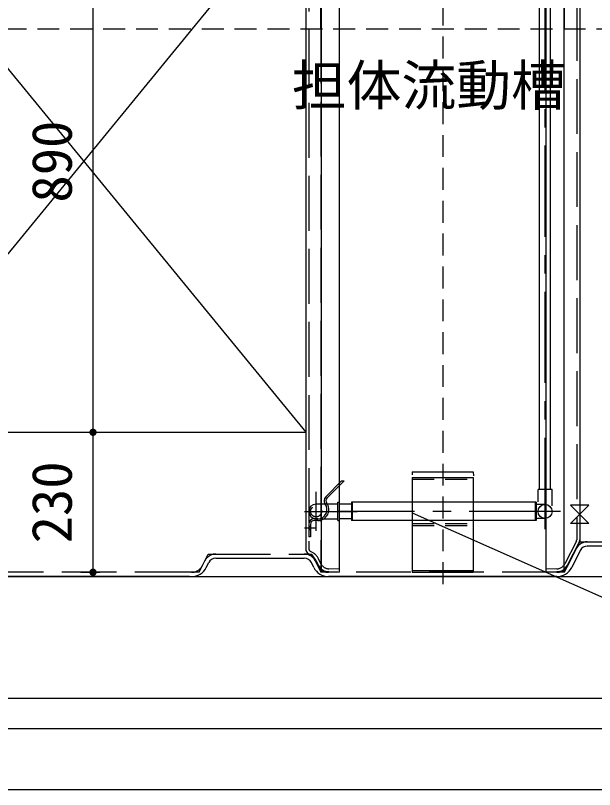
# Model space of a CAD drawing. Units: millimetres, scale not verified. Extents: x -8910 to 8910, y -6308 to 6308.
# Drawn here: x -4840 to -3890, y -4093 to -2821 of the extents above; entities that cross this region are included whole.
import ezdxf
from ezdxf.enums import TextEntityAlignment as Align

# ---------------------------------------------------------------- set-up
doc = ezdxf.new("R2010")
doc.units = ezdxf.units.MM
doc.header["$LTSCALE"] = 30
for name, pattern in [('CHAIN1', [8, 5, -1, 1, -1]), ('CHAIN2', [12, 9, -1, 1, -1]), ('DASHED1', [1.8, 1.2, -0.6]), ('DASHED3', [4, 3, -1]), ('DOUBLE_CHAIN1', [8.8, 5, -1, 0.6, -0.6, 0.6, -1]), ('DOUBLE_CHAIN2', [12.8, 9, -1, 0.6, -0.6, 0.6, -1])]:
    doc.linetypes.add(name, pattern=pattern)
for name, color, linetype, lineweight in [('0-1_躯体', 3, 'Continuous', 25), ('0-2_空気管', 3, 'Continuous', 25), ('0-3_製作', 5, 'Continuous', 25), ('0-4_機器', 2, 'Continuous', 25), ('0-5_文字', 7, 'Continuous', 25), ('0-7_07', 3, 'Continuous', 25), ('0-9_補助線', 3, 'Continuous', 25), ('0-A_寸法', 92, 'Continuous', 25), ('0-F_9-6_SUNPO', 4, 'Continuous', 25)]:
    doc.layers.add(name, color=color, linetype=linetype, lineweight=lineweight)
doc.styles.add('ＭＳ ゴシック', font='')
doc.styles.get('ＭＳ ゴシック').set_extended_font_data('MS Gothic')

msp = doc.modelspace()

# ---------------------------------------------------------------- linework, layer by layer
at = {"layer": '0-1_躯体', "linetype": 'CHAIN1'}
for p, q in [((-3970.85, -3665.38), (-3970.85, -1966.9)), ((-3945.24, -3636.4), (-4310.85, -3636.4))]:
    msp.add_line(p, q, dxfattribs=at)
at = {"layer": '0-1_躯体'}
for p, q in [((-3979.85, -3600.4), (-3979.85, -2316.4)), ((-3961.85, -3600.4), (-3961.85, -2316.4)), ((-3959.35, -3600.4), (-3982.35, -3600.4)), ((-3982.35, -3620.86), (-3982.35, -3600.4)), ((-3959.35, -3626.98), (-3959.35, -3600.4)), ((-4310.85, -3624.4), (-4346.85, -3624.4)), ((-3985.35, -3621.4), (-4286.85, -3621.4)), ((-3986.85, -3621.4), (-3986.85, -3651.4)), ((-3985.35, -3621.4), (-3985.35, -3651.4)), ((-3970.85, -3624.9), (-3985.35, -3624.9)), ((-4346.85, -3648.4), (-4310.85, -3648.4)), ((-3970.85, -3647.9), (-3985.35, -3647.9)), ((-3985.35, -3651.4), (-4288.35, -3651.4))]:
    msp.add_line(p, q, dxfattribs=at)
at = {"layer": '0-1_躯体', "linetype": 'CHAIN2'}
for p, q in [((-4346.85, -3668.4), (-4346.85, -3604.4)), ((-4365.83, -3636.4), (-4310.85, -3636.4))]:
    msp.add_line(p, q, dxfattribs=at)
at = {"layer": '0-1_躯体'}
msp.add_circle((-3970.85, -3636.4), 11.5, dxfattribs=at)
at = {"layer": '0-1_躯体', "linetype": 'DASHED1'}
msp.add_circle((-4346.85, -3636.4), 9, dxfattribs=at)
at = {"layer": '0-1_躯体'}
msp.add_arc((-4346.85, -3636.4), 12, 90, 270, dxfattribs=at)
at = {"layer": '0-2_空気管', "linetype": 'DASHED3'}
for p, q in [((-3918.85, -1966.14), (-3918.85, -3682.99)), ((-4358.85, -2005.14), (-4358.85, -3697.57)), ((-4363.85, -2843.4), (-4363.85, -3464.08)), ((-4338.85, -2843.4), (-4338.85, -3732.12)), ((-3913.85, -2843.4), (-3913.85, -3686.4)), ((-3919.4, -3685.27), (-3938.5, -3722.56)), ((-3901.49, -3686.4), (-3806.41, -3686.4)), ((-3933.32, -3725.34), (-3919.37, -3697.45)), ((-4511.49, -3706.4), (-4362.97, -3706.4)), ((-4533.32, -3725.34), (-4529.38, -3717.46)), ((-4348.32, -3717.46), (-4344.38, -3725.34)), ((-4338.77, -3722.43), (-4342.92, -3714.12)), ((-4554.44, -3736.4), (-4906.49, -3736.4)), ((-3951.21, -3736.4), (-4326.49, -3736.4)), ((-4308.85, -3731.16), (-4325.74, -3730.72)), ((-3951.46, -3730.71), (-3968.85, -3731.17))]:
    msp.add_line(p, q, dxfattribs=at)
at = {"layer": '0-2_空気管'}
for p, q in [((-3913.85, -1966.14), (-3913.85, -3685.4)), ((-4308.85, -1993.96), (-4308.85, -3736.16)), ((-4363.85, -2005.14), (-4363.85, -3697.57)), ((-4338.85, -2843.4), (-4338.85, -2281.81)), ((-4337.87, -3731.32), (-4337.87, -2286.4)), ((-3939.47, -3735.4), (-3939.47, -2282.05)), ((-3938.85, -2843.4), (-3938.85, -2281.81)), ((-3928.85, -3656.4), (-3898.85, -3626.4)), ((-3898.85, -3656.4), (-3928.85, -3656.4)), ((-3934.05, -3724.84), (-3913.85, -3685.4)), ((-3913.11, -3700.58), (-3927.06, -3728.47)), ((-3806.41, -3693.4), (-3901.49, -3693.4)), ((-4511.49, -3713.4), (-4366.21, -3713.4)), ((-4527.06, -3728.47), (-4523.12, -3720.58)), ((-4350.64, -3728.47), (-4354.58, -3720.58)), ((-4347.39, -3716.35), (-4343.24, -3724.66)), ((-4325.87, -3735.71), (-4308.69, -3736.16)), ((-3951.33, -3735.71), (-3968.85, -3736.17)), ((-4554.44, -3743.4), (-4906.49, -3743.4)), ((-3951.21, -3743.4), (-4326.49, -3743.4))]:
    msp.add_line(p, q, dxfattribs=at)
at = {"layer": '0-2_空気管', "linetype": 'DASHED1'}
msp.add_line((-5992.55, -2843.4), (-3355.11, -2843.4), dxfattribs=at)
at = {"layer": '0-2_空気管', "linetype": 'DOUBLE_CHAIN2'}
for p, q in [((-4529.38, -3717.46), (-4523.85, -3706.4)), ((-4523.85, -3706.4), (-4511.49, -3706.4)), ((-4362.97, -3706.4), (-4353.85, -3706.4)), ((-4353.85, -3706.4), (-4348.32, -3717.46)), ((-4538.85, -3736.4), (-4533.32, -3725.34)), ((-4344.38, -3725.34), (-4338.85, -3736.4)), ((-3939.47, -3735.4), (-3934.05, -3724.84)), ((-3938.85, -3736.4), (-3933.32, -3725.34)), ((-4538.85, -3736.4), (-4554.44, -3736.4)), ((-4329.27, -3736.4), (-4338.85, -3736.4)), ((-4325.87, -3735.71), (-4337.87, -3735.4)), ((-3939.47, -3735.4), (-3951.33, -3735.71)), ((-3938.85, -3736.4), (-3951.21, -3736.4))]:
    msp.add_line(p, q, dxfattribs=at)
at = {"layer": '0-2_空気管'}
for points in [[(-3968.85, -3736.17), (-3968.85, -1954.96), (-3923.59, -1956.14)], [(-3898.85, -3626.4), (-3928.85, -3626.4), (-3898.85, -3656.4)]]:
    msp.add_lwpolyline(points, dxfattribs=at)
at = {"layer": '0-2_空気管', "linetype": 'DOUBLE_CHAIN2'}
for points in [[(-3919.37, -3697.45), (-3913.85, -3686.4), (-3901.49, -3686.4)], [(-4343.24, -3724.66), (-4337.87, -3735.4), (-4337.87, -3731.32)]]:
    msp.add_lwpolyline(points, dxfattribs=at)
at = {"layer": '0-2_空気管', "linetype": 'DASHED3'}
for centre, radius, start, end in [((-3923.85, -3682.99), 5, 332.871, 0), ((-3901.49, -3706.4), 20, 90, 153.435), ((-4353.85, -3697.57), 5, 180, 247.595), ((-4511.49, -3726.4), 20, 90, 153.435), ((-4366.21, -3726.4), 20, 26.565, 90), ((-4365.28, -3725.3), 25, 26.565, 67.595), ((-4551.21, -3716.4), 20, 270, 333.435), ((-4326.49, -3716.4), 20, 206.565, 270), ((-4325.35, -3715.72), 15, 206.565, 268.5), ((-3951.85, -3715.72), 15, 271.5, 332.871), ((-3951.21, -3716.4), 20, 270, 333.435)]:
    msp.add_arc(centre, radius, start, end, dxfattribs=at)
at = {"layer": '0-2_空気管'}
for centre, radius, start, end in [((-3923.85, -3682.99), 10, 332.871, 0), ((-4353.85, -3697.57), 10, 180, 247.595), ((-3901.49, -3706.4), 13, 90, 153.435), ((-4511.49, -3726.4), 13, 90, 153.435), ((-4366.21, -3726.4), 13, 26.565, 90), ((-4365.28, -3725.3), 20, 26.565, 67.595), ((-4325.35, -3715.72), 20, 206.565, 268.5), ((-3951.85, -3715.72), 20, 271.5, 332.871), ((-4551.21, -3716.4), 27, 270, 333.435), ((-4326.49, -3716.4), 27, 206.565, 270), ((-3951.21, -3716.4), 27, 270, 333.435)]:
    msp.add_arc(centre, radius, start, end, dxfattribs=at)
at = {"layer": '0-3_製作', "color": 3}
for p, q in [((-5093.85, -2616.4), (-4363.85, -3506.4)), ((-5093.85, -3506.4), (-4363.85, -2616.4)), ((-5093.85, -3506.4), (-4363.85, -3506.4))]:
    msp.add_line(p, q, dxfattribs=at)
at = {"layer": '0-4_機器', "color": 3}
for p, q in [((-4304.85, -3586.4), (-4331.04, -3612.59)), ((-4310.85, -3651.4), (-4310.85, -3621.4)), ((-4288.85, -3624.4), (-4308.85, -3624.4)), ((-4286.85, -3621.4), (-4288.85, -3621.4)), ((-4288.85, -3621.4), (-4288.85, -3651.4)), ((-4286.85, -3651.4), (-4286.85, -3621.4)), ((-4343.85, -3648.4), (-4349.85, -3648.4)), ((-4288.85, -3648.4), (-4308.85, -3648.4)), ((-4358.85, -3657.4), (-4358.85, -3678.4)), ((-4355.85, -3657.4), (-4355.85, -3678.4)), ((-4343.85, -3651.4), (-4349.85, -3651.4)), ((-4310.85, -3651.4), (-4308.85, -3651.4)), ((-4286.85, -3651.4), (-4288.85, -3651.4)), ((-4355.85, -3678.4), (-4358.85, -3678.4))]:
    msp.add_line(p, q, dxfattribs=at)
at = {"layer": '0-4_機器', "color": 3, "linetype": 'CHAIN2'}
for p, q in [((-4318.24, -3636.4), (-4279.45, -3636.4)), ((-4365.95, -3663.4), (-4347.15, -3663.4))]:
    msp.add_line(p, q, dxfattribs=at)
at = {"layer": '0-4_機器', "color": 3, "linetype": 'DASHED1'}
for p, q in [((-4358.85, -3660.9), (-4355.85, -3660.9)), ((-4358.85, -3665.9), (-4355.85, -3665.9))]:
    msp.add_line(p, q, dxfattribs=at)
at = {"layer": '0-4_機器'}
for p, q in [((-6123.85, -3943.4), (-3223.85, -3943.4)), ((-6123.85, -3993.4), (-3223.85, -3993.4)), ((-6123.85, -4093.4), (-3223.85, -4093.4))]:
    msp.add_line(p, q, dxfattribs=at)
at = {"layer": '0-4_機器', "color": 3}
for points in [[(-4304.85, -3586.4), (-4300.85, -3586.4), (-4329.02, -3614.58)], [(-4310.85, -3621.4), (-4308.85, -3621.4), (-4308.85, -3651.4)]]:
    msp.add_lwpolyline(points, dxfattribs=at)
at = {"layer": '0-4_機器'}
msp.add_lwpolyline([(-6073.85, -3743.4), (-3273.85, -3743.4), (-3273.85, -3943.4)], dxfattribs=at)
at = {"layer": '0-4_機器', "color": 3}
for centre, radius, start, end in [((-4343.85, -3633.4), 18, 270, 37.406), ((-4343.85, -3633.4), 15, 270, 36.993), ((-4324.68, -3618.96), 9, 135, 216.993), ((-4324.78, -3618.82), 6, 135, 217.406), ((-4349.85, -3657.4), 9, 90, 180), ((-4349.85, -3657.4), 6, 90, 180)]:
    msp.add_arc(centre, radius, start, end, dxfattribs=at)
at = {"layer": '0-5_文字', "color": 3}
msp.add_line((-4189.1, -3638.72), (-3164.5, -4093.4), dxfattribs=at)
at = {"layer": '0-7_07', "linetype": 'DASHED1'}
msp.add_line((-4138.85, -1505.95), (-4138.85, -3773.42), dxfattribs=at)
at = {"layer": '0-9_補助線', "linetype": 'DOUBLE_CHAIN1'}
for p, q in [((-4188.87, -3571.4), (-4188.87, -3576.04)), ((-4188.87, -3571.4), (-4088.87, -3571.4)), ((-4088.87, -3571.4), (-4088.46, -3578.02))]:
    msp.add_line(p, q, dxfattribs=at)
at = {"layer": '0-9_補助線'}
for p, q in [((-4188.87, -3580.51), (-4088.87, -3580.51)), ((-4188.87, -3580.51), (-4188.87, -3736.4)), ((-4088.87, -3580.51), (-4088.87, -3736.4)), ((-4188.87, -3733.4), (-4088.87, -3733.4)), ((-4188.87, -3736.4), (-4088.87, -3736.4))]:
    msp.add_line(p, q, dxfattribs=at)
at = {"layer": '0-9_補助線', "linetype": 'DASHED1'}
for p, q in [((-4188.87, -3583.51), (-4088.87, -3583.51)), ((-4188.87, -3656.4), (-4088.87, -3656.4)), ((-4188.87, -3659.4), (-4088.87, -3659.4))]:
    msp.add_line(p, q, dxfattribs=at)
at = {"layer": '0-A_寸法', "color": 3}
for p, q in [((-4733.16, -3506.4), (-4701.86, -3506.4)), ((-4733.16, -3736.4), (-4701.86, -3736.4))]:
    msp.add_line(p, q, dxfattribs=at)
at = {"layer": '0-A_寸法'}
for points in [[(-4719.14, -3506.02), (-4713.16, -3506.4), (-4719.16, -3506.4)], [(-4719.16, -3506.4), (-4715.01, -3512.1), (-4719.11, -3507.15)], [(-4719.16, -3506.4), (-4714.28, -3512.29), (-4715.01, -3512.1)], [(-4713.16, -3506.4), (-4714.28, -3512.29), (-4719.16, -3506.4)], [(-4719.05, -3505.27), (-4713.16, -3506.4), (-4719.14, -3506.02)], [(-4719.11, -3507.15), (-4715.71, -3511.83), (-4718.97, -3507.89)], [(-4719.11, -3507.15), (-4715.01, -3512.1), (-4715.71, -3511.83)], [(-4718.86, -3504.54), (-4713.16, -3506.4), (-4719.05, -3505.27)], [(-4718.97, -3507.89), (-4716.37, -3511.46), (-4718.74, -3508.61)], [(-4718.97, -3507.89), (-4715.71, -3511.83), (-4716.37, -3511.46)], [(-4718.59, -3503.84), (-4713.16, -3506.4), (-4718.86, -3504.54)], [(-4718.74, -3508.61), (-4716.98, -3511.02), (-4718.41, -3509.29)], [(-4718.74, -3508.61), (-4716.37, -3511.46), (-4716.98, -3511.02)], [(-4718.22, -3503.18), (-4713.16, -3506.4), (-4718.59, -3503.84)], [(-4718.41, -3509.29), (-4717.53, -3510.51), (-4718.01, -3509.92)], [(-4718.41, -3509.29), (-4716.98, -3511.02), (-4717.53, -3510.51)], [(-4717.78, -3502.57), (-4713.16, -3506.4), (-4718.22, -3503.18)], [(-4717.26, -3502.02), (-4713.16, -3506.4), (-4717.78, -3502.57)], [(-4716.68, -3501.54), (-4713.16, -3506.4), (-4717.26, -3502.02)], [(-4716.68, -3501.54), (-4713.16, -3500.4), (-4713.16, -3506.4)], [(-4716.05, -3501.14), (-4713.16, -3500.4), (-4716.68, -3501.54)], [(-4715.37, -3500.82), (-4713.16, -3500.4), (-4716.05, -3501.14)], [(-4714.65, -3500.59), (-4713.16, -3500.4), (-4715.37, -3500.82)], [(-4713.91, -3500.45), (-4713.16, -3500.4), (-4714.65, -3500.59)], [(-4713.16, -3506.4), (-4713.53, -3512.39), (-4714.28, -3512.29)], [(-4713.16, -3506.4), (-4713.16, -3512.4), (-4713.53, -3512.39)], [(-4713.16, -3500.4), (-4707.16, -3506.4), (-4713.16, -3506.4)], [(-4712.78, -3500.41), (-4707.16, -3506.4), (-4713.16, -3500.4)], [(-4713.16, -3506.4), (-4712.4, -3512.35), (-4713.16, -3512.4)], [(-4713.16, -3506.4), (-4711.66, -3512.21), (-4712.4, -3512.35)], [(-4713.16, -3506.4), (-4710.95, -3511.98), (-4711.66, -3512.21)], [(-4713.16, -3506.4), (-4710.27, -3511.66), (-4710.95, -3511.98)], [(-4713.16, -3506.4), (-4709.63, -3511.25), (-4710.27, -3511.66)], [(-4713.16, -3506.4), (-4709.05, -3510.77), (-4709.63, -3511.25)], [(-4707.16, -3506.4), (-4709.05, -3510.77), (-4713.16, -3506.4)], [(-4712.03, -3500.5), (-4707.16, -3506.4), (-4712.78, -3500.41)], [(-4711.3, -3500.69), (-4707.16, -3506.4), (-4712.03, -3500.5)], [(-4711.3, -3500.69), (-4707.2, -3505.65), (-4707.16, -3506.4)], [(-4710.6, -3500.97), (-4707.2, -3505.65), (-4711.3, -3500.69)], [(-4710.6, -3500.97), (-4707.35, -3504.91), (-4707.2, -3505.65)], [(-4709.94, -3501.33), (-4707.35, -3504.91), (-4710.6, -3500.97)], [(-4709.94, -3501.33), (-4707.58, -3504.19), (-4707.35, -3504.91)], [(-4709.33, -3501.77), (-4707.58, -3504.19), (-4709.94, -3501.33)], [(-4709.33, -3501.77), (-4707.9, -3503.51), (-4707.58, -3504.19)], [(-4708.78, -3502.29), (-4707.9, -3503.51), (-4709.33, -3501.77)], [(-4707.16, -3506.4), (-4708.53, -3510.22), (-4709.05, -3510.77)], [(-4708.78, -3502.29), (-4708.3, -3502.87), (-4707.9, -3503.51)], [(-4707.16, -3506.4), (-4708.09, -3509.61), (-4708.53, -3510.22)], [(-4707.16, -3506.4), (-4707.73, -3508.95), (-4708.09, -3509.61)], [(-4707.16, -3506.4), (-4707.45, -3508.25), (-4707.73, -3508.95)], [(-4707.16, -3506.4), (-4707.26, -3507.52), (-4707.45, -3508.25)], [(-4707.16, -3506.4), (-4707.17, -3506.77), (-4707.26, -3507.52)], [(-4719.14, -3736.02), (-4713.16, -3736.4), (-4719.16, -3736.4)], [(-4719.16, -3736.4), (-4715.01, -3742.1), (-4719.11, -3737.15)], [(-4719.16, -3736.4), (-4714.28, -3742.29), (-4715.01, -3742.1)], [(-4713.16, -3736.4), (-4714.28, -3742.29), (-4719.16, -3736.4)], [(-4719.05, -3735.27), (-4713.16, -3736.4), (-4719.14, -3736.02)], [(-4719.11, -3737.15), (-4715.71, -3741.83), (-4718.97, -3737.89)], [(-4719.11, -3737.15), (-4715.01, -3742.1), (-4715.71, -3741.83)], [(-4718.86, -3734.54), (-4713.16, -3736.4), (-4719.05, -3735.27)], [(-4718.97, -3737.89), (-4716.37, -3741.46), (-4718.74, -3738.61)], [(-4718.97, -3737.89), (-4715.71, -3741.83), (-4716.37, -3741.46)], [(-4718.59, -3733.84), (-4713.16, -3736.4), (-4718.86, -3734.54)], [(-4718.74, -3738.61), (-4716.98, -3741.02), (-4718.41, -3739.29)], [(-4718.74, -3738.61), (-4716.37, -3741.46), (-4716.98, -3741.02)], [(-4718.22, -3733.18), (-4713.16, -3736.4), (-4718.59, -3733.84)], [(-4718.41, -3739.29), (-4717.53, -3740.51), (-4718.01, -3739.92)], [(-4718.41, -3739.29), (-4716.98, -3741.02), (-4717.53, -3740.51)], [(-4717.78, -3732.57), (-4713.16, -3736.4), (-4718.22, -3733.18)], [(-4717.26, -3732.02), (-4713.16, -3736.4), (-4717.78, -3732.57)], [(-4716.68, -3731.54), (-4713.16, -3736.4), (-4717.26, -3732.02)], [(-4716.68, -3731.54), (-4713.16, -3730.4), (-4713.16, -3736.4)], [(-4716.05, -3731.14), (-4713.16, -3730.4), (-4716.68, -3731.54)], [(-4715.37, -3730.82), (-4713.16, -3730.4), (-4716.05, -3731.14)], [(-4714.65, -3730.59), (-4713.16, -3730.4), (-4715.37, -3730.82)], [(-4713.91, -3730.45), (-4713.16, -3730.4), (-4714.65, -3730.59)], [(-4713.16, -3736.4), (-4713.53, -3742.39), (-4714.28, -3742.29)], [(-4713.16, -3736.4), (-4713.16, -3742.4), (-4713.53, -3742.39)], [(-4713.16, -3730.4), (-4707.16, -3736.4), (-4713.16, -3736.4)], [(-4712.78, -3730.41), (-4707.16, -3736.4), (-4713.16, -3730.4)], [(-4713.16, -3736.4), (-4712.4, -3742.35), (-4713.16, -3742.4)], [(-4713.16, -3736.4), (-4711.66, -3742.21), (-4712.4, -3742.35)], [(-4713.16, -3736.4), (-4710.95, -3741.98), (-4711.66, -3742.21)], [(-4713.16, -3736.4), (-4710.27, -3741.66), (-4710.95, -3741.98)], [(-4713.16, -3736.4), (-4709.63, -3741.25), (-4710.27, -3741.66)], [(-4713.16, -3736.4), (-4709.05, -3740.77), (-4709.63, -3741.25)], [(-4707.16, -3736.4), (-4709.05, -3740.77), (-4713.16, -3736.4)], [(-4712.03, -3730.5), (-4707.16, -3736.4), (-4712.78, -3730.41)], [(-4711.3, -3730.69), (-4707.16, -3736.4), (-4712.03, -3730.5)], [(-4711.3, -3730.69), (-4707.2, -3735.65), (-4707.16, -3736.4)], [(-4710.6, -3730.97), (-4707.2, -3735.65), (-4711.3, -3730.69)], [(-4710.6, -3730.97), (-4707.35, -3734.91), (-4707.2, -3735.65)], [(-4709.94, -3731.33), (-4707.35, -3734.91), (-4710.6, -3730.97)], [(-4709.94, -3731.33), (-4707.58, -3734.19), (-4707.35, -3734.91)], [(-4709.33, -3731.77), (-4707.58, -3734.19), (-4709.94, -3731.33)], [(-4709.33, -3731.77), (-4707.9, -3733.51), (-4707.58, -3734.19)], [(-4708.78, -3732.29), (-4707.9, -3733.51), (-4709.33, -3731.77)], [(-4707.16, -3736.4), (-4708.53, -3740.22), (-4709.05, -3740.77)], [(-4708.78, -3732.29), (-4708.3, -3732.87), (-4707.9, -3733.51)], [(-4707.16, -3736.4), (-4708.09, -3739.61), (-4708.53, -3740.22)], [(-4707.16, -3736.4), (-4707.73, -3738.95), (-4708.09, -3739.61)], [(-4707.16, -3736.4), (-4707.45, -3738.25), (-4707.73, -3738.95)], [(-4707.16, -3736.4), (-4707.26, -3737.52), (-4707.45, -3738.25)], [(-4707.16, -3736.4), (-4707.17, -3736.77), (-4707.26, -3737.52)]]:
    msp.add_solid(points, dxfattribs=at)
at = {"layer": '0-F_9-6_SUNPO'}
for p, q in [((-4713.16, -3506.4), (-4713.16, -2616.4)), ((-4713.16, -3736.4), (-4713.16, -3506.4))]:
    msp.add_line(p, q, dxfattribs=at)

# ---------------------------------------------------------------- texts
at = {"layer": '0-5_文字', "color": 4, "style": 'ＭＳ ゴシック'}
msp.add_text('担体流動槽', height=65.98, dxfattribs=at).set_placement((-4386.63, -2988.96), align=Align.BOTTOM_LEFT)
at = {"layer": '0-A_寸法', "color": 4, "style": 'ＭＳ ゴシック'}
for s, p in [('890', (-4728.16, -3128.9)), ('230', (-4728.16, -3688.9))]:
    msp.add_text(s, height=65.98, rotation=90, dxfattribs=at).set_placement(p, align=Align.BOTTOM_LEFT)

doc.saveas('drawing.dxf')
